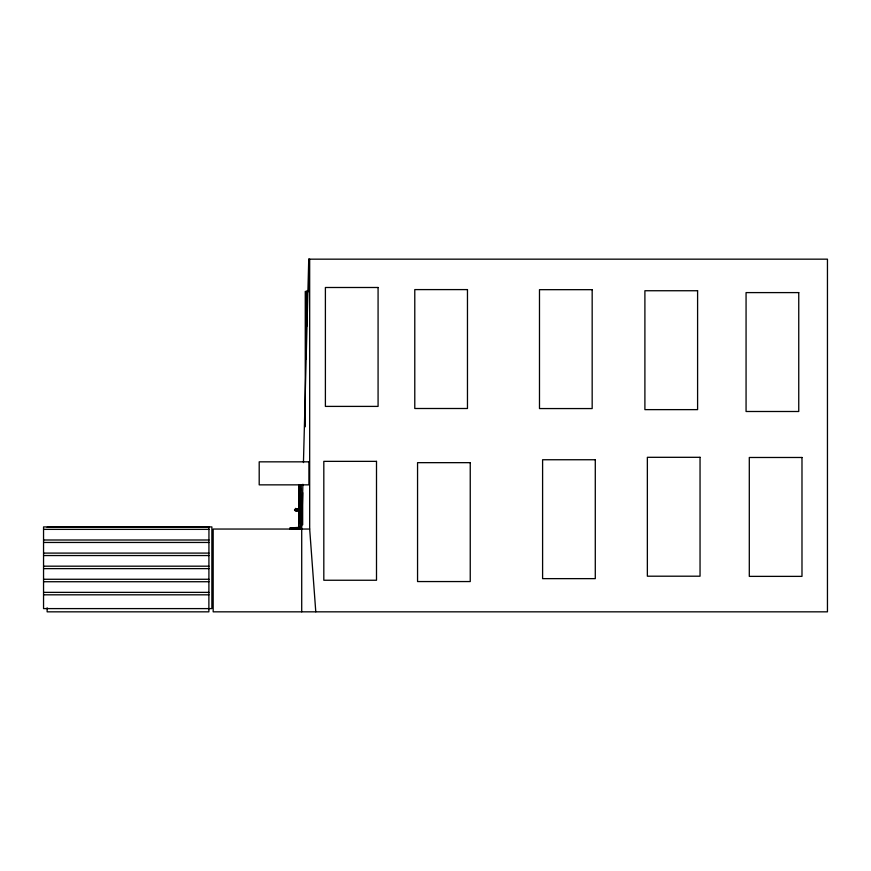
<?xml version="1.0" encoding="UTF-8"?>
<svg xmlns="http://www.w3.org/2000/svg" width="871" height="871" viewBox="0 0 871 871"><rect width="100%" height="100%" fill="white"/><g stroke="black" fill="none" stroke-linecap="round" stroke-linejoin="round"><path stroke-width="1.31" d="M289.782 529.252L289.782 528.24L291.774 527.848L300.767 527.26L300.789 484.712L303.358 484.722M291.774 527.848L291.763 528.86L302.052 528.871M289.782 528.24L298.786 527.652L298.884 485.093M299.047 510.722L300.07 509.012L299.493 510.722L298.982 508.762L296.684 509.187M299.112 485.931L298.786 527.652M301.268 523.068L299.58 522.197L299.189 512.692M299.668 523.068L299.668 511.713M299.668 508.185L299.744 488.032L300.473 490.014M299.885 523.025L299.885 511.669M299.896 508.141L299.896 488.054M300.473 485.659L300.767 527.26M300.68 527.282L300.691 484.733M302.89 484.287L301.714 529.045L301.714 611.834M303.446 462.588L308.748 259.166L827.45 259.166L827.45 611.834L213.177 611.834L213.177 529.045L309.673 529.045L315.781 611.834M295.106 509.502L296.031 509.916C301.486 512.703 293.287 505.877 296.042 509.47M296.118 509.012C296.75 512.377 293.331 509.197 297.49 509.883M297.621 509.154C294.507 511.527 301.714 509.644 297.621 510.047M299.025 509.709C296.227 510.079 300.081 509.611 298.22 510.101L299.014 509.579L298.22 509.709M296.717 510.308C298.122 510.972 300.517 509.415 297.784 509.568M300.386 490.863L300.277 490.515A19.924 1.306 -89.9 0 1 300.103 489.731L300.528 488.74M298.209 509.905L299.025 509.894L296.761 510.406L299.025 510.297L298.252 510.297L300.07 509.012M299.189 491.092L299.297 490.711A19.924 1.306 -89.9 0 0 299.482 489.85L299.591 489.262L299.189 507.401M299.678 488.108L299.112 490.286M300.647 490.319L299.189 491.037M298.797 485.114L300.789 484.712M298.884 485.974L300.691 485.615M299.101 508.294L300.462 508.022M299.101 511.832L300.462 511.56M299.091 523.177L300.462 522.905M296.761 508.762L299.025 508.86L296.717 508.882M295.138 509.197L296.249 509.1M297.403 510.733C294.54 511.865 294.344 507.847 297.447 509.176M297.447 510.613L295.182 510.722M295.247 509.47L297.479 509.47M297.359 510.624L295.106 510.319M297.479 510.297L295.247 510.297M298.22 510.101L298.982 510.417M308.171 290.62L307.082 290.62L307.082 325.928M47.143 527.336L208.877 527.336M43.55 529.372L208.953 529.372M43.55 539.998L208.953 539.998M43.55 542.459L208.953 542.459M43.55 553.096L208.953 553.096M43.55 555.546L208.953 555.546M43.55 566.183L208.953 566.183M43.55 568.632L208.953 568.632M43.55 579.269L208.953 579.269M43.55 581.73L208.953 581.73M43.55 592.367L208.953 592.367M43.55 594.817L208.953 594.817M208.953 608.6L43.55 608.6L43.55 526.911L211.871 526.911L211.871 608.6L209.16 608.6M297.773 509.132L299.058 509.165M309.673 259.166L309.673 529.045M308.748 259.166L308.748 291.72M306.352 359.364L306.352 291.426L305.264 291.426L305.264 426.79M302.673 492.638L302.673 524.875M208.953 526.911L208.877 611.834L47.143 611.834L47.143 607.806M294.594 509.633L294.648 510.46L294.594 509.633M378.079 287.495L325.395 287.495L325.395 406.398L378.079 406.398L378.079 287.495M467.466 289.597L414.781 289.597L414.781 408.499L467.466 408.499L467.466 289.597M592.171 289.673L539.487 289.673L539.487 408.564L592.171 408.564L592.171 289.673M697.595 290.74L644.899 290.74L644.899 409.631L697.595 409.631L697.595 290.74M798.751 292.602L746.066 292.602L746.066 411.493L798.751 411.493L798.751 292.602M700.044 457.308L647.36 457.308L647.36 576.199L700.044 576.199L700.044 457.308M801.984 457.482L749.3 457.482L749.3 576.373L801.984 576.373L801.984 457.482M595.285 459.746L542.6 459.746L542.6 578.638L595.285 578.638L595.285 459.746M376.501 461.358L323.816 461.358L323.816 580.249L376.501 580.249L376.501 461.358M308.922 461.837L259.199 461.837L259.199 484.853L308.922 484.853L308.922 461.837M470.242 462.664L417.557 462.664L417.557 581.556L470.242 581.556L470.242 462.664"/></g></svg>
